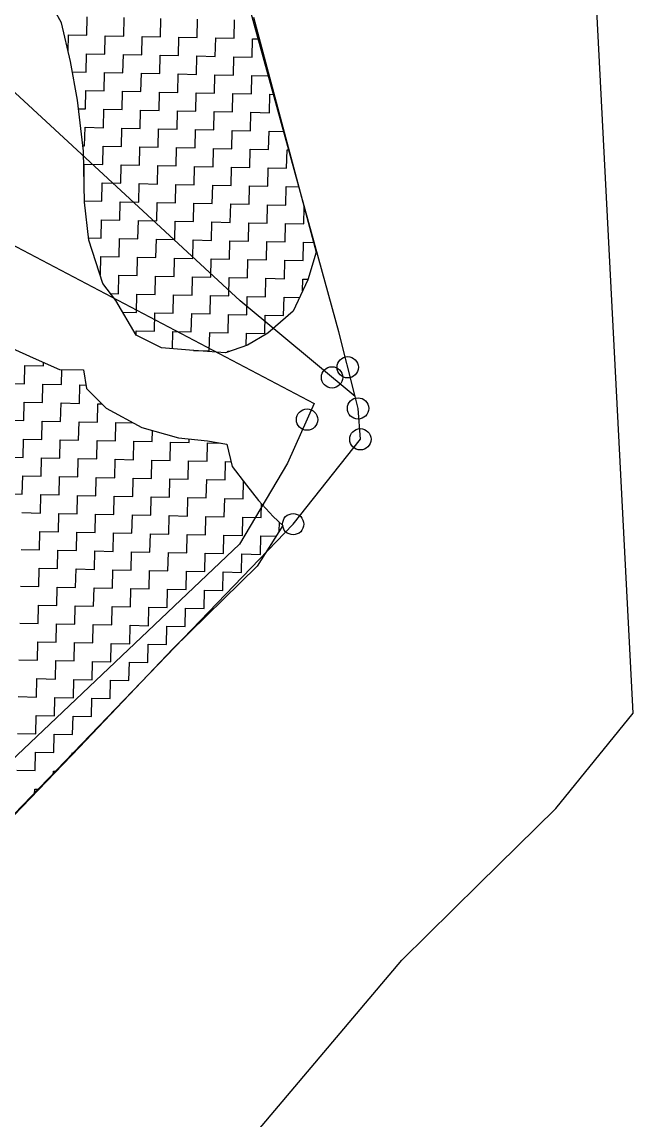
# Model space of a CAD drawing. Header units: metres. Extents: x 276691 to 279396, y 2061581 to 2064323.
# Drawn here: x 279189 to 279396, y 2063205.9 to 2063577.7 of the extents above; entities that cross this region are included whole.
import ezdxf

# ---------------------------------------------------------------- set-up
doc = ezdxf.new("R2010")
doc.units = ezdxf.units.M
for name, color, linetype in [('POLY_HATCH', 12, 'Continuous'), ('POLY_PARCEL', 6, 'Continuous'), ('V_BOUND_LINE', 7, 'Continuous'), ('VILLAGE BOUNDRY', 1, 'Continuous')]:
    doc.layers.add(name, color=color, linetype=linetype)

msp = doc.modelspace()

# ---------------------------------------------------------------- linework, layer by layer
for centre in [(279299.36, 2063460.77), (279294.05, 2063457.36), (279302.86, 2063446.84), (279285.61, 2063443.07), (279303.65, 2063436.42), (279280.89, 2063407.67)]:
    msp.add_circle(centre, 3.61)
at = {"layer": 'POLY_HATCH'}
for p, q in [((279202.42, 2063577.41), (279195.53, 2063590.04)), ((279205.5, 2063564.34), (279202.42, 2063577.41)), ((279267.44, 2063579.27), (279288.72, 2063499.74)), ((279207.91, 2063551.21), (279205.5, 2063564.34)), ((279209.94, 2063533.92), (279207.91, 2063551.21)), ((279210.18, 2063516.66), (279209.94, 2063533.92)), ((279211.71, 2063503.85), (279210.18, 2063516.66)), ((279216.47, 2063489.18), (279211.71, 2063503.85)), ((279288.72, 2063499.74), (279285.82, 2063490.44)), ((279285.82, 2063490.44), (279280.84, 2063479.83)), ((279220.81, 2063483.44), (279216.47, 2063489.18)), ((279227.71, 2063471.7), (279220.81, 2063483.44)), ((279280.84, 2063479.83), (279272.36, 2063472.28)), ((279236.25, 2063467.36), (279227.71, 2063471.7)), ((279272.36, 2063472.28), (279265.43, 2063468.25)), ((279182.35, 2063468.77), (279193.85, 2063463.48)), ((279265.43, 2063468.25), (279257.94, 2063465.73)), ((279245.76, 2063466.57), (279236.25, 2063467.36)), ((279257.94, 2063465.73), (279245.76, 2063466.57)), ((279193.85, 2063463.48), (279201.81, 2063460.05)), ((279201.81, 2063460.05), (279209.84, 2063459.88)), ((279209.84, 2063459.88), (279210.9, 2063453.62)), ((279210.9, 2063453.62), (279217.61, 2063446.94)), ((279217.61, 2063446.94), (279229.68, 2063440.45)), ((279229.68, 2063440.45), (279242.1, 2063436.92)), ((279242.1, 2063436.92), (279251.9, 2063435.83)), ((279251.9, 2063435.83), (279258.42, 2063434.8)), ((279258.42, 2063434.8), (279260.2, 2063427.2)), ((279260.2, 2063427.2), (279265.13, 2063420.85)), ((279265.13, 2063420.85), (279269.19, 2063415.71)), ((279269.19, 2063415.71), (279274.14, 2063410.26)), ((279274.14, 2063410.26), (279277.35, 2063407.22)), ((279277.35, 2063407.22), (279268.74, 2063393.42)), ((279268.74, 2063393.42), (279240.19, 2063365.45)), ((279240.19, 2063365.45), (279208.57, 2063332.2)), ((279208.57, 2063332.2), (279173.76, 2063296.14))]:
    msp.add_line(p, q, dxfattribs=at)
at = {"layer": 'POLY_HATCH', "linetype": 'Continuous'}
for p, q in [((279211.04, 2063573.17), (279211.17, 2063579.4)), ((279223.5, 2063572.92), (279223.63, 2063579.15)), ((279235.97, 2063572.66), (279236.09, 2063578.89)), ((279248.43, 2063572.41), (279248.55, 2063578.64)), ((279260.89, 2063572.15), (279261.01, 2063578.39)), ((279204.7, 2063567.74), (279204.81, 2063573.3)), ((279204.81, 2063573.3), (279211.04, 2063573.17)), ((279217.15, 2063566.82), (279217.27, 2063573.05)), ((279217.27, 2063573.05), (279223.5, 2063572.92)), ((279229.61, 2063566.56), (279229.74, 2063572.79)), ((279229.74, 2063572.79), (279235.97, 2063572.66)), ((279242.07, 2063566.31), (279242.2, 2063572.54)), ((279242.2, 2063572.54), (279248.43, 2063572.41)), ((279254.53, 2063566.05), (279254.66, 2063572.28)), ((279254.66, 2063572.28), (279260.89, 2063572.15)), ((279266.99, 2063565.8), (279267.12, 2063572.03)), ((279267.12, 2063572.03), (279269.39, 2063571.98)), ((279210.79, 2063560.71), (279210.92, 2063566.94)), ((279210.92, 2063566.94), (279217.15, 2063566.82)), ((279223.25, 2063560.46), (279223.38, 2063566.69)), ((279223.38, 2063566.69), (279229.61, 2063566.56)), ((279235.71, 2063560.2), (279235.84, 2063566.43)), ((279235.84, 2063566.43), (279242.07, 2063566.31)), ((279248.17, 2063559.95), (279248.3, 2063566.18)), ((279248.3, 2063566.18), (279254.53, 2063566.05)), ((279260.63, 2063559.69), (279260.76, 2063565.92)), ((279260.76, 2063565.92), (279266.99, 2063565.8)), ((279206.15, 2063560.81), (279210.79, 2063560.71)), ((279216.89, 2063554.36), (279217.02, 2063560.59)), ((279217.02, 2063560.59), (279223.25, 2063560.46)), ((279229.35, 2063554.1), (279229.48, 2063560.33)), ((279229.48, 2063560.33), (279235.71, 2063560.2)), ((279241.81, 2063553.85), (279241.94, 2063560.08)), ((279241.94, 2063560.08), (279248.17, 2063559.95)), ((279254.27, 2063553.59), (279254.4, 2063559.82)), ((279254.4, 2063559.82), (279260.63, 2063559.69)), ((279266.73, 2063553.34), (279266.86, 2063559.57)), ((279266.86, 2063559.57), (279272.74, 2063559.45)), ((279210.54, 2063548.25), (279210.66, 2063554.48)), ((279210.66, 2063554.48), (279216.89, 2063554.36)), ((279223, 2063548), (279223.12, 2063554.23)), ((279223.12, 2063554.23), (279229.35, 2063554.1)), ((279235.46, 2063547.74), (279235.58, 2063553.97)), ((279235.58, 2063553.97), (279241.81, 2063553.85)), ((279247.92, 2063547.49), (279248.04, 2063553.72)), ((279248.04, 2063553.72), (279254.27, 2063553.59)), ((279260.38, 2063547.23), (279260.5, 2063553.46)), ((279260.5, 2063553.46), (279266.73, 2063553.34)), ((279272.84, 2063546.98), (279272.96, 2063553.21)), ((279272.96, 2063553.21), (279274.42, 2063553.18)), ((279208.25, 2063548.3), (279210.54, 2063548.25)), ((279216.64, 2063541.89), (279216.77, 2063548.12)), ((279216.77, 2063548.12), (279223, 2063548)), ((279229.1, 2063541.64), (279229.23, 2063547.87)), ((279229.23, 2063547.87), (279235.46, 2063547.74)), ((279241.56, 2063541.39), (279241.69, 2063547.62)), ((279241.69, 2063547.62), (279247.92, 2063547.49)), ((279254.02, 2063541.13), (279254.15, 2063547.36)), ((279254.15, 2063547.36), (279260.38, 2063547.23)), ((279266.48, 2063540.88), (279266.61, 2063547.11)), ((279266.61, 2063547.11), (279272.84, 2063546.98)), ((279210.28, 2063535.79), (279210.41, 2063542.02)), ((279210.41, 2063542.02), (279216.64, 2063541.89)), ((279222.74, 2063535.54), (279222.87, 2063541.77)), ((279222.87, 2063541.77), (279229.1, 2063541.64)), ((279235.2, 2063535.28), (279235.33, 2063541.51)), ((279235.33, 2063541.51), (279241.56, 2063541.39)), ((279247.66, 2063535.03), (279247.79, 2063541.26)), ((279247.79, 2063541.26), (279254.02, 2063541.13)), ((279260.12, 2063534.77), (279260.25, 2063541)), ((279260.25, 2063541), (279266.48, 2063540.88)), ((279272.58, 2063534.52), (279272.71, 2063540.75)), ((279272.71, 2063540.75), (279277.77, 2063540.65)), ((279209.72, 2063535.8), (279210.28, 2063535.79)), ((279216.38, 2063529.43), (279216.51, 2063535.66)), ((279216.51, 2063535.66), (279222.74, 2063535.54)), ((279228.84, 2063529.18), (279228.97, 2063535.41)), ((279228.97, 2063535.41), (279235.2, 2063535.28)), ((279241.3, 2063528.93), (279241.43, 2063535.16)), ((279241.43, 2063535.16), (279247.66, 2063535.03)), ((279253.76, 2063528.67), (279253.89, 2063534.9)), ((279253.89, 2063534.9), (279260.12, 2063534.77)), ((279266.23, 2063528.42), (279266.35, 2063534.65)), ((279266.35, 2063534.65), (279272.58, 2063534.52)), ((279278.69, 2063528.16), (279278.81, 2063534.39)), ((279278.81, 2063534.39), (279279.45, 2063534.38)), ((279210.06, 2063525.16), (279210.15, 2063529.56)), ((279210.15, 2063529.56), (279216.38, 2063529.43)), ((279222.49, 2063523.08), (279222.61, 2063529.31)), ((279222.61, 2063529.31), (279228.84, 2063529.18)), ((279234.95, 2063522.82), (279235.07, 2063529.05)), ((279235.07, 2063529.05), (279241.3, 2063528.93)), ((279247.41, 2063522.57), (279247.53, 2063528.8)), ((279247.53, 2063528.8), (279253.76, 2063528.67)), ((279259.87, 2063522.31), (279260, 2063528.54)), ((279260, 2063528.54), (279266.23, 2063528.42)), ((279272.33, 2063522.06), (279272.46, 2063528.29)), ((279272.46, 2063528.29), (279278.69, 2063528.16)), ((279216.13, 2063516.97), (279216.26, 2063523.2)), ((279216.26, 2063523.2), (279222.49, 2063523.08)), ((279228.59, 2063516.72), (279228.72, 2063522.95)), ((279228.72, 2063522.95), (279234.95, 2063522.82)), ((279241.05, 2063516.46), (279241.18, 2063522.7)), ((279241.18, 2063522.7), (279247.41, 2063522.57)), ((279253.51, 2063516.21), (279253.64, 2063522.44)), ((279253.64, 2063522.44), (279259.87, 2063522.31)), ((279265.97, 2063515.96), (279266.1, 2063522.19)), ((279266.1, 2063522.19), (279272.33, 2063522.06)), ((279278.43, 2063515.7), (279278.56, 2063521.93)), ((279278.56, 2063521.93), (279282.81, 2063521.84)), ((279210.18, 2063517.1), (279216.13, 2063516.97)), ((279222.23, 2063510.62), (279222.36, 2063516.85)), ((279222.36, 2063516.85), (279228.59, 2063516.72)), ((279234.69, 2063510.36), (279234.82, 2063516.59)), ((279234.82, 2063516.59), (279241.05, 2063516.46)), ((279247.15, 2063510.11), (279247.28, 2063516.34)), ((279247.28, 2063516.34), (279253.51, 2063516.21)), ((279259.61, 2063509.85), (279259.74, 2063516.08)), ((279259.74, 2063516.08), (279265.97, 2063515.96)), ((279272.07, 2063509.6), (279272.2, 2063515.83)), ((279272.2, 2063515.83), (279278.43, 2063515.7)), ((279284.53, 2063509.34), (279284.65, 2063514.96)), ((279215.87, 2063504.51), (279216, 2063510.74)), ((279216, 2063510.74), (279222.23, 2063510.62)), ((279228.34, 2063504.26), (279228.46, 2063510.49)), ((279228.46, 2063510.49), (279234.69, 2063510.36)), ((279240.8, 2063504), (279240.92, 2063510.23)), ((279240.92, 2063510.23), (279247.15, 2063510.11)), ((279253.26, 2063503.75), (279253.38, 2063509.98)), ((279253.38, 2063509.98), (279259.61, 2063509.85)), ((279265.72, 2063503.5), (279265.84, 2063509.73)), ((279265.84, 2063509.73), (279272.07, 2063509.6)), ((279278.18, 2063503.24), (279278.3, 2063509.47)), ((279278.3, 2063509.47), (279284.53, 2063509.34)), ((279211.62, 2063504.6), (279215.87, 2063504.51)), ((279221.98, 2063498.16), (279222.1, 2063504.39)), ((279222.1, 2063504.39), (279228.34, 2063504.26)), ((279234.44, 2063497.9), (279234.57, 2063504.13)), ((279234.57, 2063504.13), (279240.8, 2063504)), ((279246.9, 2063497.65), (279247.03, 2063503.88)), ((279247.03, 2063503.88), (279253.26, 2063503.75)), ((279259.36, 2063497.39), (279259.49, 2063503.62)), ((279259.49, 2063503.62), (279265.72, 2063503.5)), ((279271.82, 2063497.14), (279271.95, 2063503.37)), ((279271.95, 2063503.37), (279278.18, 2063503.24)), ((279284.28, 2063496.88), (279284.41, 2063503.11)), ((279284.41, 2063503.11), (279287.84, 2063503.04)), ((279215.62, 2063492.05), (279215.75, 2063498.28)), ((279215.75, 2063498.28), (279221.98, 2063498.16)), ((279228.08, 2063491.8), (279228.21, 2063498.03)), ((279228.21, 2063498.03), (279234.44, 2063497.9)), ((279240.54, 2063491.54), (279240.67, 2063497.77)), ((279240.67, 2063497.77), (279246.9, 2063497.65)), ((279253, 2063491.29), (279253.13, 2063497.52)), ((279253.13, 2063497.52), (279259.36, 2063497.39)), ((279265.46, 2063491.03), (279265.59, 2063497.27)), ((279265.59, 2063497.27), (279271.82, 2063497.14)), ((279277.92, 2063490.78), (279278.05, 2063497.01)), ((279278.05, 2063497.01), (279284.28, 2063496.88)), ((279215.53, 2063492.05), (279215.62, 2063492.05)), ((279221.72, 2063485.7), (279221.85, 2063491.93)), ((279221.85, 2063491.93), (279228.08, 2063491.8)), ((279234.18, 2063485.44), (279234.31, 2063491.67)), ((279234.31, 2063491.67), (279240.54, 2063491.54)), ((279246.64, 2063485.19), (279246.77, 2063491.42)), ((279246.77, 2063491.42), (279253, 2063491.29)), ((279259.1, 2063484.93), (279259.23, 2063491.16)), ((279259.23, 2063491.16), (279265.46, 2063491.03)), ((279271.56, 2063484.68), (279271.69, 2063490.91)), ((279271.69, 2063490.91), (279277.92, 2063490.78)), ((279284.07, 2063486.71), (279284.15, 2063490.65)), ((279284.15, 2063490.65), (279285.88, 2063490.62)), ((279219.06, 2063485.75), (279221.72, 2063485.7)), ((279227.83, 2063479.34), (279227.95, 2063485.57)), ((279227.95, 2063485.57), (279234.18, 2063485.44)), ((279240.29, 2063479.08), (279240.41, 2063485.31)), ((279240.41, 2063485.31), (279246.64, 2063485.19)), ((279252.75, 2063478.83), (279252.87, 2063485.06)), ((279252.87, 2063485.06), (279259.1, 2063484.93)), ((279265.21, 2063478.57), (279265.33, 2063484.8)), ((279265.33, 2063484.8), (279271.56, 2063484.68)), ((279277.67, 2063478.32), (279277.79, 2063484.55)), ((279277.79, 2063484.55), (279283.01, 2063484.44)), ((279223.17, 2063479.43), (279227.83, 2063479.34)), ((279233.93, 2063472.98), (279234.06, 2063479.21)), ((279234.06, 2063479.21), (279240.29, 2063479.08)), ((279246.39, 2063472.73), (279246.52, 2063478.96)), ((279246.52, 2063478.96), (279252.75, 2063478.83)), ((279258.85, 2063472.47), (279258.98, 2063478.7)), ((279258.98, 2063478.7), (279265.21, 2063478.57)), ((279271.31, 2063472.22), (279271.44, 2063478.45)), ((279271.44, 2063478.45), (279277.67, 2063478.32)), ((279227.67, 2063471.77), (279227.7, 2063473.11)), ((279227.7, 2063473.11), (279233.93, 2063472.98)), ((279240.04, 2063467.05), (279240.16, 2063472.85)), ((279240.16, 2063472.85), (279246.39, 2063472.73)), ((279252.49, 2063466.37), (279252.62, 2063472.6)), ((279252.62, 2063472.6), (279258.85, 2063472.47)), ((279264.99, 2063468.11), (279265.08, 2063472.34)), ((279265.08, 2063472.34), (279271.31, 2063472.22)), ((279247.14, 2063466.48), (279252.49, 2063466.37)), ((279258.72, 2063466.24), (279259.42, 2063466.23)), ((279258.72, 2063465.99), (279258.72, 2063466.24)), ((279189.94, 2063455.18), (279190.06, 2063461.41)), ((279190.06, 2063461.41), (279196.29, 2063461.28)), ((279196.29, 2063461.28), (279196.32, 2063462.42)), ((279202.4, 2063454.93), (279202.5, 2063460.03)), ((279183.71, 2063455.31), (279189.94, 2063455.18)), ((279196.04, 2063448.82), (279196.17, 2063455.05)), ((279196.17, 2063455.05), (279202.4, 2063454.93)), ((279208.5, 2063448.57), (279208.63, 2063454.8)), ((279208.63, 2063454.8), (279210.71, 2063454.76)), ((279189.68, 2063442.72), (279189.81, 2063448.95)), ((279189.81, 2063448.95), (279196.04, 2063448.82)), ((279202.14, 2063442.47), (279202.27, 2063448.7)), ((279202.27, 2063448.7), (279208.5, 2063448.57)), ((279214.6, 2063442.21), (279214.73, 2063448.44)), ((279214.73, 2063448.44), (279216.13, 2063448.41)), ((279183.45, 2063442.85), (279189.68, 2063442.72)), ((279195.78, 2063436.36), (279195.91, 2063442.59)), ((279195.91, 2063442.59), (279202.14, 2063442.47)), ((279208.24, 2063436.11), (279208.37, 2063442.34)), ((279208.37, 2063442.34), (279214.6, 2063442.21)), ((279220.7, 2063435.85), (279220.83, 2063442.08)), ((279220.83, 2063442.08), (279226.86, 2063441.96)), ((279233.17, 2063435.6), (279233.24, 2063439.43)), ((279189.43, 2063430.26), (279189.55, 2063436.49)), ((279189.55, 2063436.49), (279195.78, 2063436.36)), ((279201.89, 2063430.01), (279202.01, 2063436.24)), ((279202.01, 2063436.24), (279208.24, 2063436.11)), ((279214.35, 2063429.75), (279214.47, 2063435.98)), ((279214.47, 2063435.98), (279220.7, 2063435.85)), ((279226.81, 2063429.5), (279226.94, 2063435.73)), ((279226.94, 2063435.73), (279233.17, 2063435.6)), ((279239.27, 2063429.24), (279239.4, 2063435.47)), ((279239.4, 2063435.47), (279245.63, 2063435.34)), ((279245.63, 2063435.34), (279245.65, 2063436.53)), ((279251.73, 2063428.99), (279251.86, 2063435.22)), ((279251.86, 2063435.22), (279256.37, 2063435.13)), ((279183.2, 2063430.39), (279189.43, 2063430.26)), ((279195.53, 2063423.9), (279195.66, 2063430.13)), ((279195.66, 2063430.13), (279201.89, 2063430.01)), ((279207.99, 2063423.65), (279208.12, 2063429.88)), ((279208.12, 2063429.88), (279214.35, 2063429.75)), ((279220.45, 2063423.39), (279220.58, 2063429.62)), ((279220.58, 2063429.62), (279226.81, 2063429.5)), ((279232.91, 2063423.14), (279233.04, 2063429.37)), ((279233.04, 2063429.37), (279239.27, 2063429.24)), ((279245.37, 2063422.88), (279245.5, 2063429.11)), ((279245.5, 2063429.11), (279251.73, 2063428.99)), ((279257.83, 2063422.63), (279257.96, 2063428.86)), ((279257.96, 2063428.86), (279259.82, 2063428.82)), ((279189.17, 2063417.8), (279189.3, 2063424.03)), ((279189.3, 2063424.03), (279195.53, 2063423.9)), ((279201.63, 2063417.55), (279201.76, 2063423.78)), ((279201.76, 2063423.78), (279207.99, 2063423.65)), ((279214.09, 2063417.29), (279214.22, 2063423.52)), ((279214.22, 2063423.52), (279220.45, 2063423.39)), ((279226.55, 2063417.04), (279226.68, 2063423.27)), ((279226.68, 2063423.27), (279232.91, 2063423.14)), ((279239.01, 2063416.78), (279239.14, 2063423.01)), ((279239.14, 2063423.01), (279245.37, 2063422.88)), ((279251.47, 2063416.53), (279251.6, 2063422.76)), ((279251.6, 2063422.76), (279257.83, 2063422.63)), ((279263.93, 2063416.27), (279264.06, 2063422.23)), ((279182.94, 2063417.93), (279189.17, 2063417.8)), ((279195.28, 2063411.44), (279195.4, 2063417.67)), ((279195.4, 2063417.67), (279201.63, 2063417.55)), ((279207.74, 2063411.19), (279207.86, 2063417.42)), ((279207.86, 2063417.42), (279214.09, 2063417.29)), ((279220.2, 2063410.93), (279220.32, 2063417.16)), ((279220.32, 2063417.16), (279226.55, 2063417.04)), ((279232.66, 2063410.68), (279232.78, 2063416.91)), ((279232.78, 2063416.91), (279239.01, 2063416.78)), ((279245.12, 2063410.42), (279245.24, 2063416.65)), ((279245.24, 2063416.65), (279251.47, 2063416.53)), ((279257.58, 2063410.17), (279257.7, 2063416.4)), ((279257.7, 2063416.4), (279263.93, 2063416.27)), ((279270.04, 2063409.92), (279270.13, 2063414.67)), ((279189.04, 2063411.57), (279195.28, 2063411.44)), ((279201.38, 2063405.08), (279201.51, 2063411.31)), ((279201.51, 2063411.31), (279207.74, 2063411.19)), ((279213.84, 2063404.83), (279213.97, 2063411.06)), ((279213.97, 2063411.06), (279220.2, 2063410.93)), ((279226.3, 2063404.58), (279226.43, 2063410.81)), ((279226.43, 2063410.81), (279232.66, 2063410.68)), ((279238.76, 2063404.32), (279238.89, 2063410.55)), ((279238.89, 2063410.55), (279245.12, 2063410.42)), ((279251.22, 2063404.07), (279251.35, 2063410.3)), ((279251.35, 2063410.3), (279257.58, 2063410.17)), ((279263.68, 2063403.81), (279263.81, 2063410.04)), ((279263.81, 2063410.04), (279270.04, 2063409.92)), ((279195.02, 2063398.98), (279195.15, 2063405.21)), ((279195.15, 2063405.21), (279201.38, 2063405.08)), ((279207.48, 2063398.73), (279207.61, 2063404.96)), ((279207.61, 2063404.96), (279213.84, 2063404.83)), ((279219.94, 2063398.47), (279220.07, 2063404.7)), ((279220.07, 2063404.7), (279226.3, 2063404.58)), ((279276.18, 2063405.34), (279276.24, 2063408.27)), ((279232.4, 2063398.22), (279232.53, 2063404.45)), ((279232.53, 2063404.45), (279238.76, 2063404.32)), ((279244.86, 2063397.96), (279244.99, 2063404.19)), ((279244.99, 2063404.19), (279251.22, 2063404.07)), ((279257.32, 2063397.71), (279257.45, 2063403.94)), ((279257.45, 2063403.94), (279263.68, 2063403.81)), ((279269.78, 2063397.45), (279269.91, 2063403.68)), ((279269.91, 2063403.68), (279275.08, 2063403.58)), ((279188.79, 2063399.11), (279195.02, 2063398.98)), ((279201.12, 2063392.62), (279201.25, 2063398.85)), ((279201.25, 2063398.85), (279207.48, 2063398.73)), ((279213.58, 2063392.37), (279213.71, 2063398.6)), ((279213.71, 2063398.6), (279219.94, 2063398.47)), ((279226.04, 2063392.12), (279226.17, 2063398.35)), ((279226.17, 2063398.35), (279232.4, 2063398.22)), ((279238.5, 2063391.86), (279238.63, 2063398.09)), ((279238.63, 2063398.09), (279244.86, 2063397.96)), ((279250.97, 2063391.61), (279251.09, 2063397.84)), ((279251.09, 2063397.84), (279257.32, 2063397.71)), ((279263.43, 2063391.35), (279263.55, 2063397.58)), ((279263.55, 2063397.58), (279269.78, 2063397.45)), ((279194.77, 2063386.52), (279194.89, 2063392.75)), ((279194.89, 2063392.75), (279201.12, 2063392.62)), ((279207.23, 2063386.27), (279207.35, 2063392.5)), ((279207.35, 2063392.5), (279213.58, 2063392.37)), ((279219.69, 2063386.01), (279219.81, 2063392.24)), ((279219.81, 2063392.24), (279226.04, 2063392.12)), ((279232.15, 2063385.76), (279232.27, 2063391.99)), ((279232.27, 2063391.99), (279238.5, 2063391.86)), ((279244.61, 2063385.5), (279244.73, 2063391.73)), ((279244.73, 2063391.73), (279250.97, 2063391.61)), ((279257.07, 2063385.25), (279257.2, 2063391.48)), ((279257.2, 2063391.48), (279263.43, 2063391.35)), ((279188.54, 2063386.65), (279194.77, 2063386.52)), ((279200.87, 2063380.16), (279201, 2063386.39)), ((279201, 2063386.39), (279207.23, 2063386.27)), ((279213.33, 2063379.91), (279213.46, 2063386.14)), ((279213.46, 2063386.14), (279219.69, 2063386.01)), ((279225.79, 2063379.65), (279225.92, 2063385.89)), ((279225.92, 2063385.89), (279232.15, 2063385.76)), ((279238.25, 2063379.4), (279238.38, 2063385.63)), ((279238.38, 2063385.63), (279244.61, 2063385.5)), ((279250.71, 2063379.15), (279250.84, 2063385.38)), ((279250.84, 2063385.38), (279257.07, 2063385.25)), ((279194.51, 2063374.06), (279194.64, 2063380.29)), ((279194.64, 2063380.29), (279200.87, 2063380.16)), ((279206.97, 2063373.81), (279207.1, 2063380.04)), ((279207.1, 2063380.04), (279213.33, 2063379.91)), ((279219.43, 2063373.55), (279219.56, 2063379.78)), ((279219.56, 2063379.78), (279225.79, 2063379.65)), ((279231.89, 2063373.3), (279232.02, 2063379.53)), ((279232.02, 2063379.53), (279238.25, 2063379.4)), ((279244.35, 2063373.04), (279244.48, 2063379.27)), ((279244.48, 2063379.27), (279250.71, 2063379.15)), ((279188.28, 2063374.19), (279194.51, 2063374.06)), ((279200.61, 2063367.7), (279200.74, 2063373.93)), ((279200.74, 2063373.93), (279206.97, 2063373.81)), ((279213.07, 2063367.45), (279213.2, 2063373.68)), ((279213.2, 2063373.68), (279219.43, 2063373.55)), ((279225.54, 2063367.19), (279225.66, 2063373.42)), ((279225.66, 2063373.42), (279231.89, 2063373.3)), ((279238, 2063366.94), (279238.12, 2063373.17)), ((279238.12, 2063373.17), (279244.35, 2063373.04)), ((279194.26, 2063361.6), (279194.38, 2063367.83)), ((279194.38, 2063367.83), (279200.61, 2063367.7)), ((279206.72, 2063361.35), (279206.84, 2063367.58)), ((279206.84, 2063367.58), (279213.07, 2063367.45)), ((279219.18, 2063361.09), (279219.3, 2063367.32)), ((279219.3, 2063367.32), (279225.54, 2063367.19)), ((279231.64, 2063360.84), (279231.77, 2063367.07)), ((279231.77, 2063367.07), (279238, 2063366.94)), ((279188.03, 2063361.73), (279194.26, 2063361.6)), ((279200.36, 2063355.24), (279200.49, 2063361.47)), ((279200.49, 2063361.47), (279206.72, 2063361.35)), ((279212.82, 2063354.99), (279212.95, 2063361.22)), ((279212.95, 2063361.22), (279219.18, 2063361.09)), ((279225.28, 2063354.73), (279225.41, 2063360.96)), ((279225.41, 2063360.96), (279231.64, 2063360.84)), ((279194, 2063349.14), (279194.13, 2063355.37)), ((279194.13, 2063355.37), (279200.36, 2063355.24)), ((279206.46, 2063348.89), (279206.59, 2063355.12)), ((279206.59, 2063355.12), (279212.82, 2063354.99)), ((279218.92, 2063348.63), (279219.05, 2063354.86)), ((279219.05, 2063354.86), (279225.28, 2063354.73)), ((279187.77, 2063349.27), (279194, 2063349.14)), ((279200.11, 2063342.78), (279200.23, 2063349.01)), ((279200.23, 2063349.01), (279206.46, 2063348.89)), ((279212.57, 2063342.53), (279212.69, 2063348.76)), ((279212.69, 2063348.76), (279218.92, 2063348.63)), ((279193.75, 2063336.68), (279193.88, 2063342.91)), ((279193.88, 2063342.91), (279200.11, 2063342.78)), ((279206.21, 2063336.43), (279206.34, 2063342.66)), ((279206.34, 2063342.66), (279212.57, 2063342.53)), ((279187.52, 2063336.81), (279193.75, 2063336.68)), ((279199.85, 2063330.32), (279199.98, 2063336.55)), ((279199.98, 2063336.55), (279206.21, 2063336.43)), ((279212.44, 2063336.3), (279212.47, 2063336.3)), ((279212.44, 2063336.27), (279212.44, 2063336.3)), ((279193.49, 2063324.22), (279193.62, 2063330.45)), ((279193.62, 2063330.45), (279199.85, 2063330.32)), ((279206.07, 2063329.61), (279206.08, 2063330.2)), ((279206.08, 2063330.2), (279206.62, 2063330.18)), ((279187.26, 2063324.35), (279193.49, 2063324.22)), ((279199.7, 2063323.01), (279199.72, 2063324.09)), ((279199.72, 2063324.09), (279200.72, 2063324.07)), ((279193.33, 2063316.42), (279193.37, 2063317.99)), ((279193.37, 2063317.99), (279194.82, 2063317.96))]:
    msp.add_line(p, q, dxfattribs=at)
at = {"layer": 'POLY_PARCEL'}
for p, q in [((279262.93, 2063483.24), (279156.24, 2063581.91)), ((279169.11, 2063511), (279288.04, 2063448.5)), ((279301.85, 2063450.88), (279262.93, 2063483.24)), ((279288.04, 2063448.5), (279279, 2063428.34)), ((279279, 2063428.34), (279262.77, 2063400.87)), ((279262.77, 2063400.87), (279163.99, 2063307.35))]:
    msp.add_line(p, q, dxfattribs=at)
at = {"layer": 'V_BOUND_LINE'}
for p, q in [((279296.33, 2063472.83), (279239.99, 2063677.67)), ((279301.85, 2063450.88), (279296.33, 2063472.83)), ((279302.86, 2063446.84), (279301.85, 2063450.88)), ((279303.65, 2063436.42), (279302.86, 2063446.84)), ((279280.89, 2063407.67), (279303.65, 2063436.42)), ((279146.87, 2063268.5), (279280.89, 2063407.67))]:
    msp.add_line(p, q, dxfattribs=at)
at = {"layer": 'VILLAGE BOUNDRY'}
for p, q in [((279395.99, 2063343.63), (279379.32, 2063668.66)), ((279369.86, 2063311.46), (279395.99, 2063343.63)), ((279343.81, 2063285.78), (279369.86, 2063311.46)), ((279317.72, 2063260.07), (279343.81, 2063285.78)), ((279252.43, 2063182.89), (279317.72, 2063260.07))]:
    msp.add_line(p, q, dxfattribs=at)

doc.saveas('drawing.dxf')
